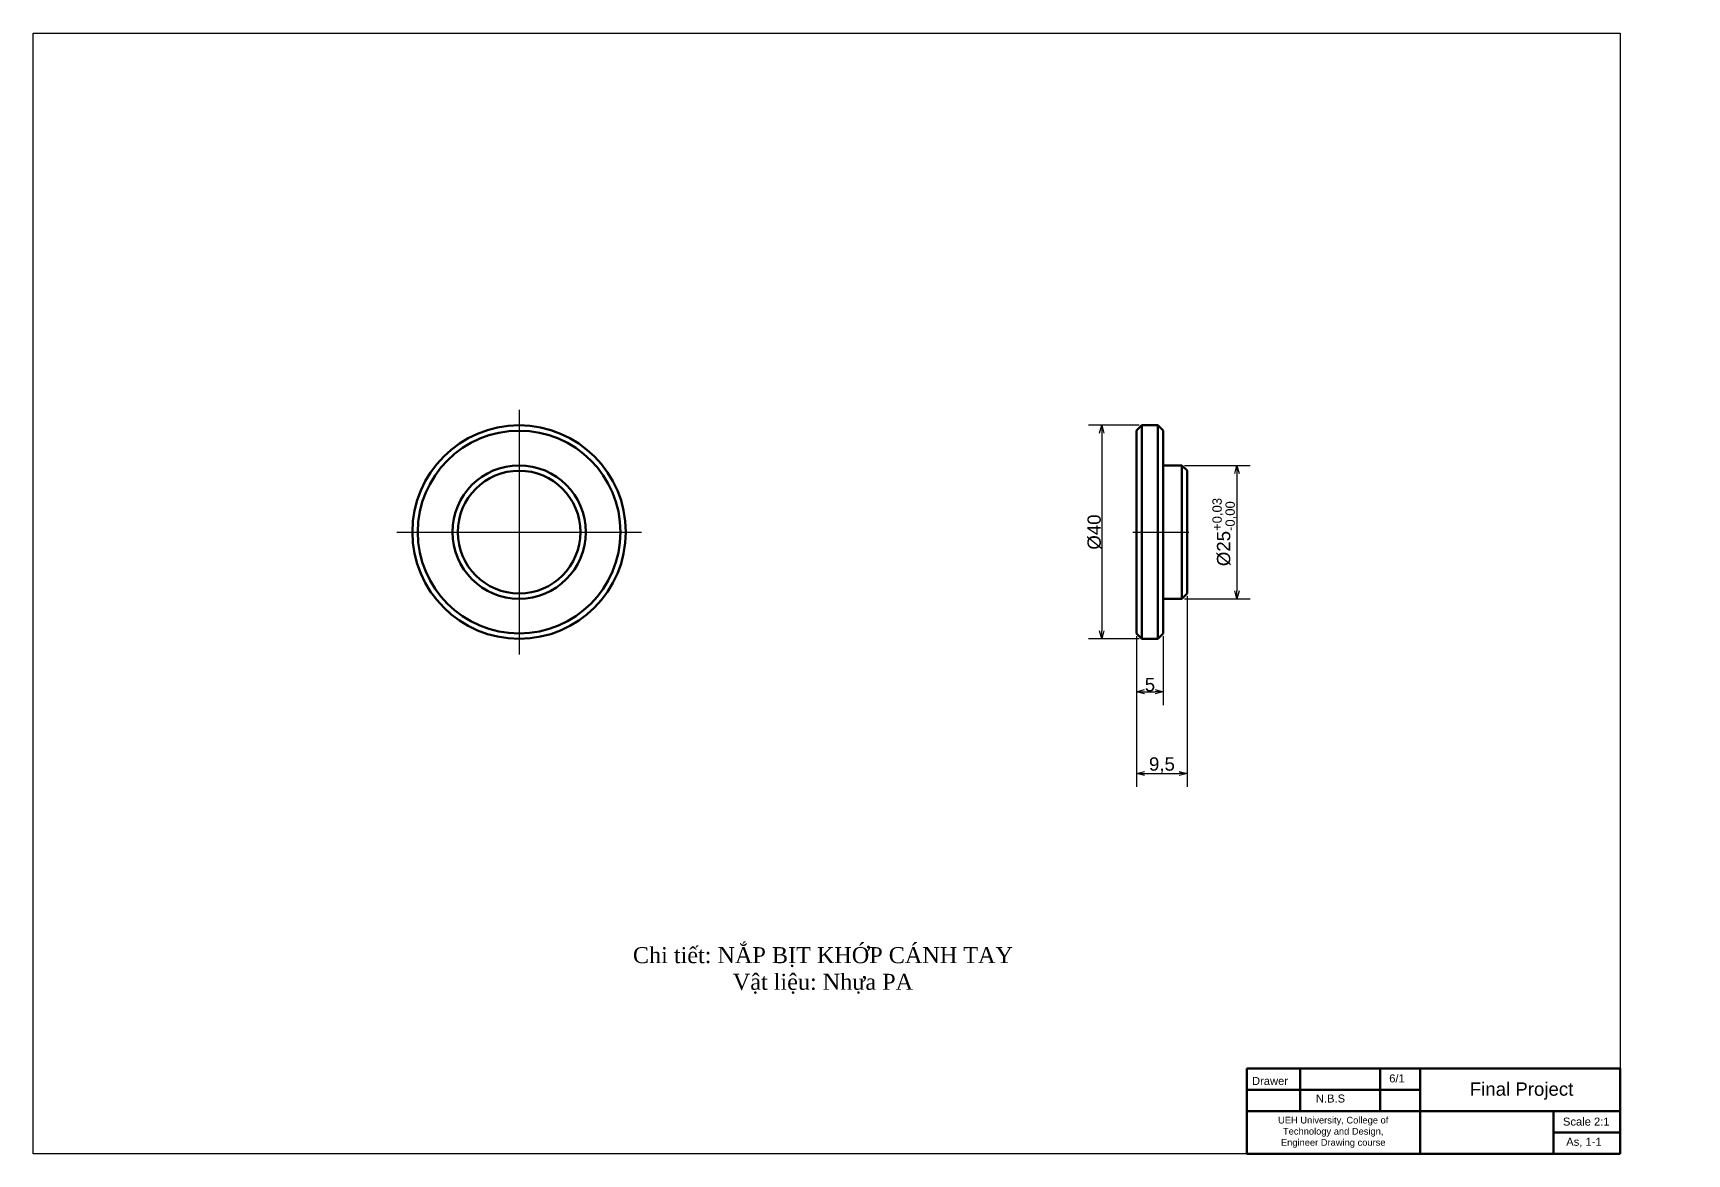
# Model space of a CAD drawing. Header units: inches. Extents: x 632 to 5727, y -9589 to -3994.
# Drawn here: x 3317 to 3937, y -6321 to -5901 of the extents above; entities that cross this region are included whole.
import ezdxf

# ---------------------------------------------------------------- set-up
doc = ezdxf.new("R2010")
doc.units = ezdxf.units.IN
doc.header["$MEASUREMENT"] = 0
doc.linetypes.add('CENTER2', pattern=[1.125, 0.75, -0.125, 0.125, -0.125])
for name, color, linetype, lineweight, plot in [('center line', 5, 'CENTER2', 25, False), ('Dimension line', 3, 'Continuous', 25, False), ('visible line', 7, 'Continuous', 50, False)]:
    doc.layers.add(name, color=color, linetype=linetype, lineweight=lineweight, plot=plot)
doc.styles.get("Standard").update_dxf_attribs({"font": 'arial.ttf'})
doc.dimstyles.new('ISO A3', dxfattribs={"dimtxt": 5, "dimasz": 3, "dimexe": 5, "dimexo": 1, "dimgap": 0.09, "dimtad": 1, "dimtoh": 1, "dimdec": 0, "dimzin": 0, "dimdsep": 46, "dimtxsty": 'Standard', "dimblk": 'OPEN30', "dimcen": 0.09, "dimclrd": 256, "dimclre": 256, "dimadec": 0, "dimazin": 0, "dimtfac": 1, "dimtdec": 0, "dimtofl": 0, "dimtmove": 0, "dimatfit": 3, "dimldrblk": 'OPEN30', "dimfxl": 1, "dimtolj": 1, "dimtzin": 0, "dimarcsym": 0})

# ---------------------------------------------------------------- blocks, each defined once
blk = doc.blocks.new('_Open30')
at = {"color": 0, "linetype": 'ByBlock', "lineweight": -2}
for p, q in [((-1, 0.27), (0, 0)), ((0, 0), (-1, -0.27)), ((0, 0), (-1, 0))]:
    blk.add_line(p, q, dxfattribs=at)
blk = doc.blocks.new('*D140')
at = {"layer": 'Defpoints', "color": 0, "transparency": 16777216}
for p in [(3732.78, -6047.71), (3717.73, -6127.71), (3732.78, -6127.71)]:
    blk.add_point(p, dxfattribs=at)
at = {"layer": 'Dimension line', "lineweight": -2, "transparency": 16777216}
for p, q in [((3731.78, -6047.71), (3712.73, -6047.71)), ((3717.73, -6050.71), (3717.73, -6124.71)), ((3731.78, -6127.71), (3712.73, -6127.71))]:
    blk.add_line(p, q, dxfattribs=at)
at = {"layer": 'Dimension line', "lineweight": -2, "transparency": 16777216, "xscale": 3, "yscale": 3, "zscale": 3}
for p, rotation in [((3717.73, -6047.71), 90), ((3717.73, -6127.71), 270)]:
    blk.add_blockref('_Open30', p, dxfattribs=dict(at, rotation=rotation))
at = {"layer": 'Dimension line', "color": 0, "transparency": 16777216, "insert": (3714.95, -6087.71), "char_height": 5, "attachment_point": 5, "rotation": 90}
blk.add_mtext('\\A1;%%C40', dxfattribs=at)
blk = doc.blocks.new('*D141')
at = {"layer": 'Defpoints', "color": 0, "transparency": 16777216}
for p in [(3730.78, -6125.73), (3740.78, -6125.73), (3740.78, -6147.56)]:
    blk.add_point(p, dxfattribs=at)
at = {"layer": 'Dimension line', "lineweight": -2, "transparency": 16777216}
for p, q in [((3730.78, -6126.73), (3730.78, -6152.56)), ((3740.78, -6126.73), (3740.78, -6152.56)), ((3733.78, -6147.56), (3737.78, -6147.56))]:
    blk.add_line(p, q, dxfattribs=at)
at = {"layer": 'Dimension line', "lineweight": -2, "transparency": 16777216, "xscale": 3, "yscale": 3, "zscale": 3}
for p, rotation in [((3730.78, -6147.56), 180.0000978392304), ((3740.78, -6147.56), 9.78392304473424e-05)]:
    blk.add_blockref('_Open30', p, dxfattribs=dict(at, rotation=rotation))
at = {"layer": 'Dimension line', "color": 0, "transparency": 16777216, "insert": (3735.78, -6144.92), "char_height": 5, "attachment_point": 5, "rotation": 0.0001}
blk.add_mtext('\\A1;5', dxfattribs=at)
blk = doc.blocks.new('*D142')
at = {"layer": 'Defpoints', "color": 0, "transparency": 16777216}
for p in [(3749.78, -6110.72), (3730.78, -6125.73), (3749.78, -6178.18)]:
    blk.add_point(p, dxfattribs=at)
at = {"layer": 'Dimension line', "lineweight": -2, "transparency": 16777216}
for p, q in [((3749.78, -6111.72), (3749.78, -6183.18)), ((3730.78, -6126.73), (3730.78, -6183.18)), ((3733.78, -6178.18), (3746.78, -6178.18))]:
    blk.add_line(p, q, dxfattribs=at)
at = {"layer": 'Dimension line', "lineweight": -2, "transparency": 16777216, "xscale": 3, "yscale": 3, "zscale": 3, "rotation": 180}
blk.add_blockref('_Open30', (3730.78, -6178.18), dxfattribs=at)
at = {"layer": 'Dimension line', "lineweight": -2, "transparency": 16777216, "xscale": 3, "yscale": 3, "zscale": 3}
blk.add_blockref('_Open30', (3749.78, -6178.18), dxfattribs=at)
at = {"layer": 'Dimension line', "color": 0, "transparency": 16777216, "insert": (3740.28, -6175.09), "char_height": 5, "attachment_point": 5}
blk.add_mtext('\\A1;9,5', dxfattribs=at)
blk = doc.blocks.new('*D143')
at = {"layer": 'Defpoints', "color": 0, "transparency": 16777216}
for p in [(3747.78, -6062.71), (3747.78, -6112.71), (3768.38, -6112.71)]:
    blk.add_point(p, dxfattribs=at)
at = {"layer": 'Dimension line', "lineweight": -2, "transparency": 16777216}
for p, q in [((3748.78, -6062.71), (3773.38, -6062.71)), ((3768.38, -6065.71), (3768.38, -6109.71)), ((3748.78, -6112.71), (3773.38, -6112.71))]:
    blk.add_line(p, q, dxfattribs=at)
at = {"layer": 'Dimension line', "lineweight": -2, "transparency": 16777216, "xscale": 3, "yscale": 3, "zscale": 3}
for p, rotation in [((3768.38, -6062.71), 90), ((3768.38, -6112.71), 270)]:
    blk.add_blockref('_Open30', p, dxfattribs=dict(at, rotation=rotation))
at = {"layer": 'Dimension line', "color": 0, "transparency": 16777216, "insert": (3763.4, -6087.71), "char_height": 5, "width": 37.6842, "attachment_point": 5, "rotation": 90}
blk.add_mtext('\\A1;%%C25{\\H0.7x;\\S+0,03^ -0,00;}', dxfattribs=at)

msp = doc.modelspace()

# ---------------------------------------------------------------- linework, layer by layer
msp.add_lwpolyline([(3317.0508, -5900.73081), (3912.0508, -5900.73081), (3912.0508, -6320.73081), (3317.0508, -6320.73081)], close=True)
at = {"layer": 'center line'}
for p, q in [((3499.27891, -6041.85359), (3499.27891, -6133.57237)), ((3453.41952, -6087.71298), (3545.13829, -6087.71298)), ((3729.41, -6087.71299), (3750.48116, -6087.71299))]:
    msp.add_line(p, q, dxfattribs=at)
at = {"layer": 'visible line'}
for p, q in [((3732.78396, -6047.71298), (3730.78394, -6049.69987)), ((3730.78396, -6125.72611), (3730.78396, -6049.69987)), ((3732.78396, -6047.71298), (3738.78396, -6047.71298)), ((3732.78396, -6127.71298), (3732.78396, -6047.71298)), ((3738.78396, -6047.71298), (3738.78396, -6127.71298)), ((3738.78396, -6047.71298), (3740.78394, -6049.69987)), ((3740.78396, -6049.69989), (3740.78396, -6125.72607)), ((3740.78396, -6062.71298), (3740.78396, -6112.71298)), ((3740.78396, -6062.71298), (3747.78396, -6062.71298)), ((3747.78396, -6062.71298), (3747.78396, -6112.71298)), ((3747.78396, -6062.71298), (3749.78394, -6064.70118)), ((3749.78396, -6064.7012), (3749.78396, -6110.72476)), ((3747.78396, -6112.71298), (3740.78396, -6112.71298)), ((3747.78396, -6112.71298), (3749.78394, -6110.72478)), ((3732.78396, -6127.71298), (3730.78394, -6125.72609)), ((3738.78396, -6127.71298), (3740.78394, -6125.72609)), ((3738.78396, -6127.71298), (3732.78396, -6127.71298)), ((3772.0508, -6288.73081), (3912.0508, -6288.73081))]:
    msp.add_line(p, q, dxfattribs=at)
at = {"layer": 'visible line', "lineweight": 50}
for p, q in [((3912.0508, -6288.73081), (3772.0508, -6288.73081)), ((3772.0508, -6288.73081), (3772.0508, -6320.73081)), ((3822.0508, -6288.73081), (3792.0508, -6288.73081)), ((3822.0508, -6288.73081), (3792.0508, -6288.73081)), ((3792.0508, -6288.73081), (3792.0508, -6304.73081)), ((3837.0508, -6288.73081), (3822.0508, -6288.73081)), ((3837.0508, -6288.73081), (3822.0508, -6288.73081)), ((3822.0508, -6288.73081), (3822.0508, -6304.73081)), ((3837.0508, -6320.73081), (3837.0508, -6288.73081)), ((3912.0508, -6320.73081), (3912.0508, -6288.73081)), ((3837.0508, -6296.73081), (3772.0508, -6296.73081)), ((3792.0508, -6296.73081), (3837.0508, -6296.73081)), ((3792.0508, -6304.73081), (3772.0508, -6304.73081)), ((3772.0508, -6304.73081), (3837.0508, -6304.73081)), ((3837.0508, -6304.73081), (3912.0508, -6304.73081)), ((3912.0508, -6304.73081), (3887.0508, -6304.73081)), ((3887.0508, -6304.73081), (3887.0508, -6320.73081)), ((3887.0508, -6312.73081), (3912.0508, -6312.73081)), ((3772.0508, -6320.73081), (3912.0508, -6320.73081)), ((3772.0508, -6320.73081), (3837.0508, -6320.73081))]:
    msp.add_line(p, q, dxfattribs=at)
at = {"layer": 'visible line'}
for radius in [40, 38, 25, 23]:
    msp.add_circle((3499.27891, -6087.71298), radius, dxfattribs=at)

# ---------------------------------------------------------------- texts
at = {"color": 1, "insert": (3543.26829, -6243.2451), "char_height": 6, "attachment_point": 1}
msp.add_mtext_dynamic_manual_height_columns('\\pxqc;{\\fTimes New Roman|b0|i0|c0|p18;\\C256;Chi tiết: NẮP BỊT KHỚP CÁNH TAY\\PVật liệu: Nhựa PA}', width=139.8295877, gutter_width=1, heights=[0], dxfattribs=at)
at = {"layer": 'Dimension line', "insert": (3774.04634, -6291.89671), "char_height": 3, "attachment_point": 1}
msp.add_mtext_dynamic_manual_height_columns('{\\C0;Drawer}', width=33.9958744, gutter_width=25, heights=[2.28621], dxfattribs=at)
at = {"layer": 'visible line', "attachment_point": 1}
for s, width, heights, insert, char_height in [('6/1', 33.9958744, [2.28621], (3825.49366, -6290.93612), 3), ('N.B.S', 33.9958744, [2.28621], (3797.99349, -6298.47194), 3), ('Final Project', 49.9491703, [0], (3855.69724, -6293.93418), 5), ('\\pxqc;UEH University, College of Technology and Design, \\PEngineer Drawing course ', 58.9083844, [19.15756], (3775.04378, -6306.83423), 2.5), ('Scale 2:1', 33.9958744, [2.28621], (3890.61854, -6307.12128), 3), ('As, 1-1', 33.9958744, [2.28621], (3891.85039, -6314.69144), 3)]:
    msp.add_mtext_dynamic_manual_height_columns(s, width=width, gutter_width=25, heights=heights, dxfattribs=dict(at, insert=insert, char_height=char_height))

# ---------------------------------------------------------------- dimensions: what is measured, and where the dimension line sits
at = {"layer": 'Dimension line'}
dim = msp.add_linear_dim(base=(3717.73135, -6127.71298), p1=(3732.78396, -6047.71298), p2=(3732.78396, -6127.71298), angle=90, text='%%C40', dimstyle='ISO A3', dxfattribs=at)
dim.commit()
dim.dimension.update_dxf_attribs({"geometry": '*D140', "text_midpoint": (3717.73135, -6087.71298), "dimtype": 160})
for p1, p2, distance, text, picture, middle in [((3747.78396, -6062.71298), (3747.78396, -6112.71298), 20.59549, '%%C25{\\H0.7x;\\S+0,03^ -0,00;}', '*D143', (3763.39881, -6087.71298)), ((3730.78396, -6125.72611), (3740.78394, -6125.72609), -21.83048, '5', '*D141', (3735.78398, -6144.92395))]:
    dim = msp.add_aligned_dim(p1=p1, p2=p2, distance=distance, text=text, dimstyle='ISO A3', dxfattribs=at)
    dim.commit()
    dim.dimension.update_dxf_attribs({"geometry": picture, "text_midpoint": middle})
dim = msp.add_linear_dim(base=(3749.78396, -6178.18088), p1=(3730.78394, -6125.72609), p2=(3749.78396, -6110.72476), text='9,5', dimstyle='ISO A3', dxfattribs=at)
dim.commit()
dim.dimension.update_dxf_attribs({"geometry": '*D142', "text_midpoint": (3740.28395, -6175.08611)})

doc.saveas('drawing.dxf')
